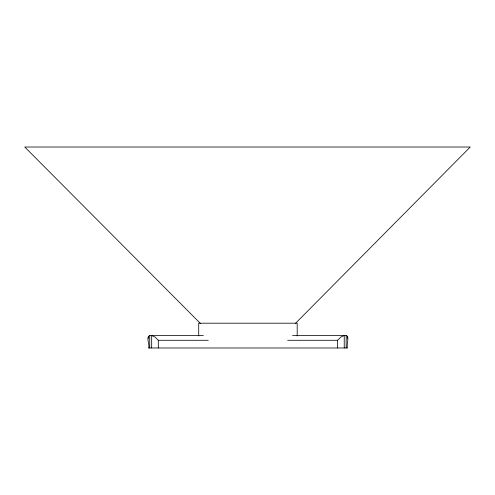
<?xml version="1.0" encoding="UTF-8"?>
<svg xmlns="http://www.w3.org/2000/svg" width="495" height="495" viewBox="0 0 495 495"><rect width="100%" height="100%" fill="white"/><g stroke="black" fill="none" stroke-linecap="round" stroke-linejoin="round"><path stroke-width="0.74" d="M203.377 335.591L149.738 335.591C145.295 336.39 150.548 346.333 148.364 347.985L347.539 347.985C346.011 345.318 349.959 335.926 346.203 335.591L292.526 335.591M148.37 336.81L148.754 338.555M347.236 338.351L347.539 336.848M337.602 347.985L337.602 340.282L340.913 336.971L344.235 335.591L344.235 347.985M295.348 323.482L470.25 147.015L24.75 147.015L200.45 323.482M151.674 347.985L151.674 335.591L154.991 336.971L158.307 340.282L208.246 340.282M287.657 340.282L337.602 340.282M346.166 335.591L346.166 347.985M297.192 335.969L297.192 323.198L198.712 323.198L198.712 335.969M158.307 340.282L158.307 347.985M149.738 335.591L149.738 347.985"/></g></svg>
